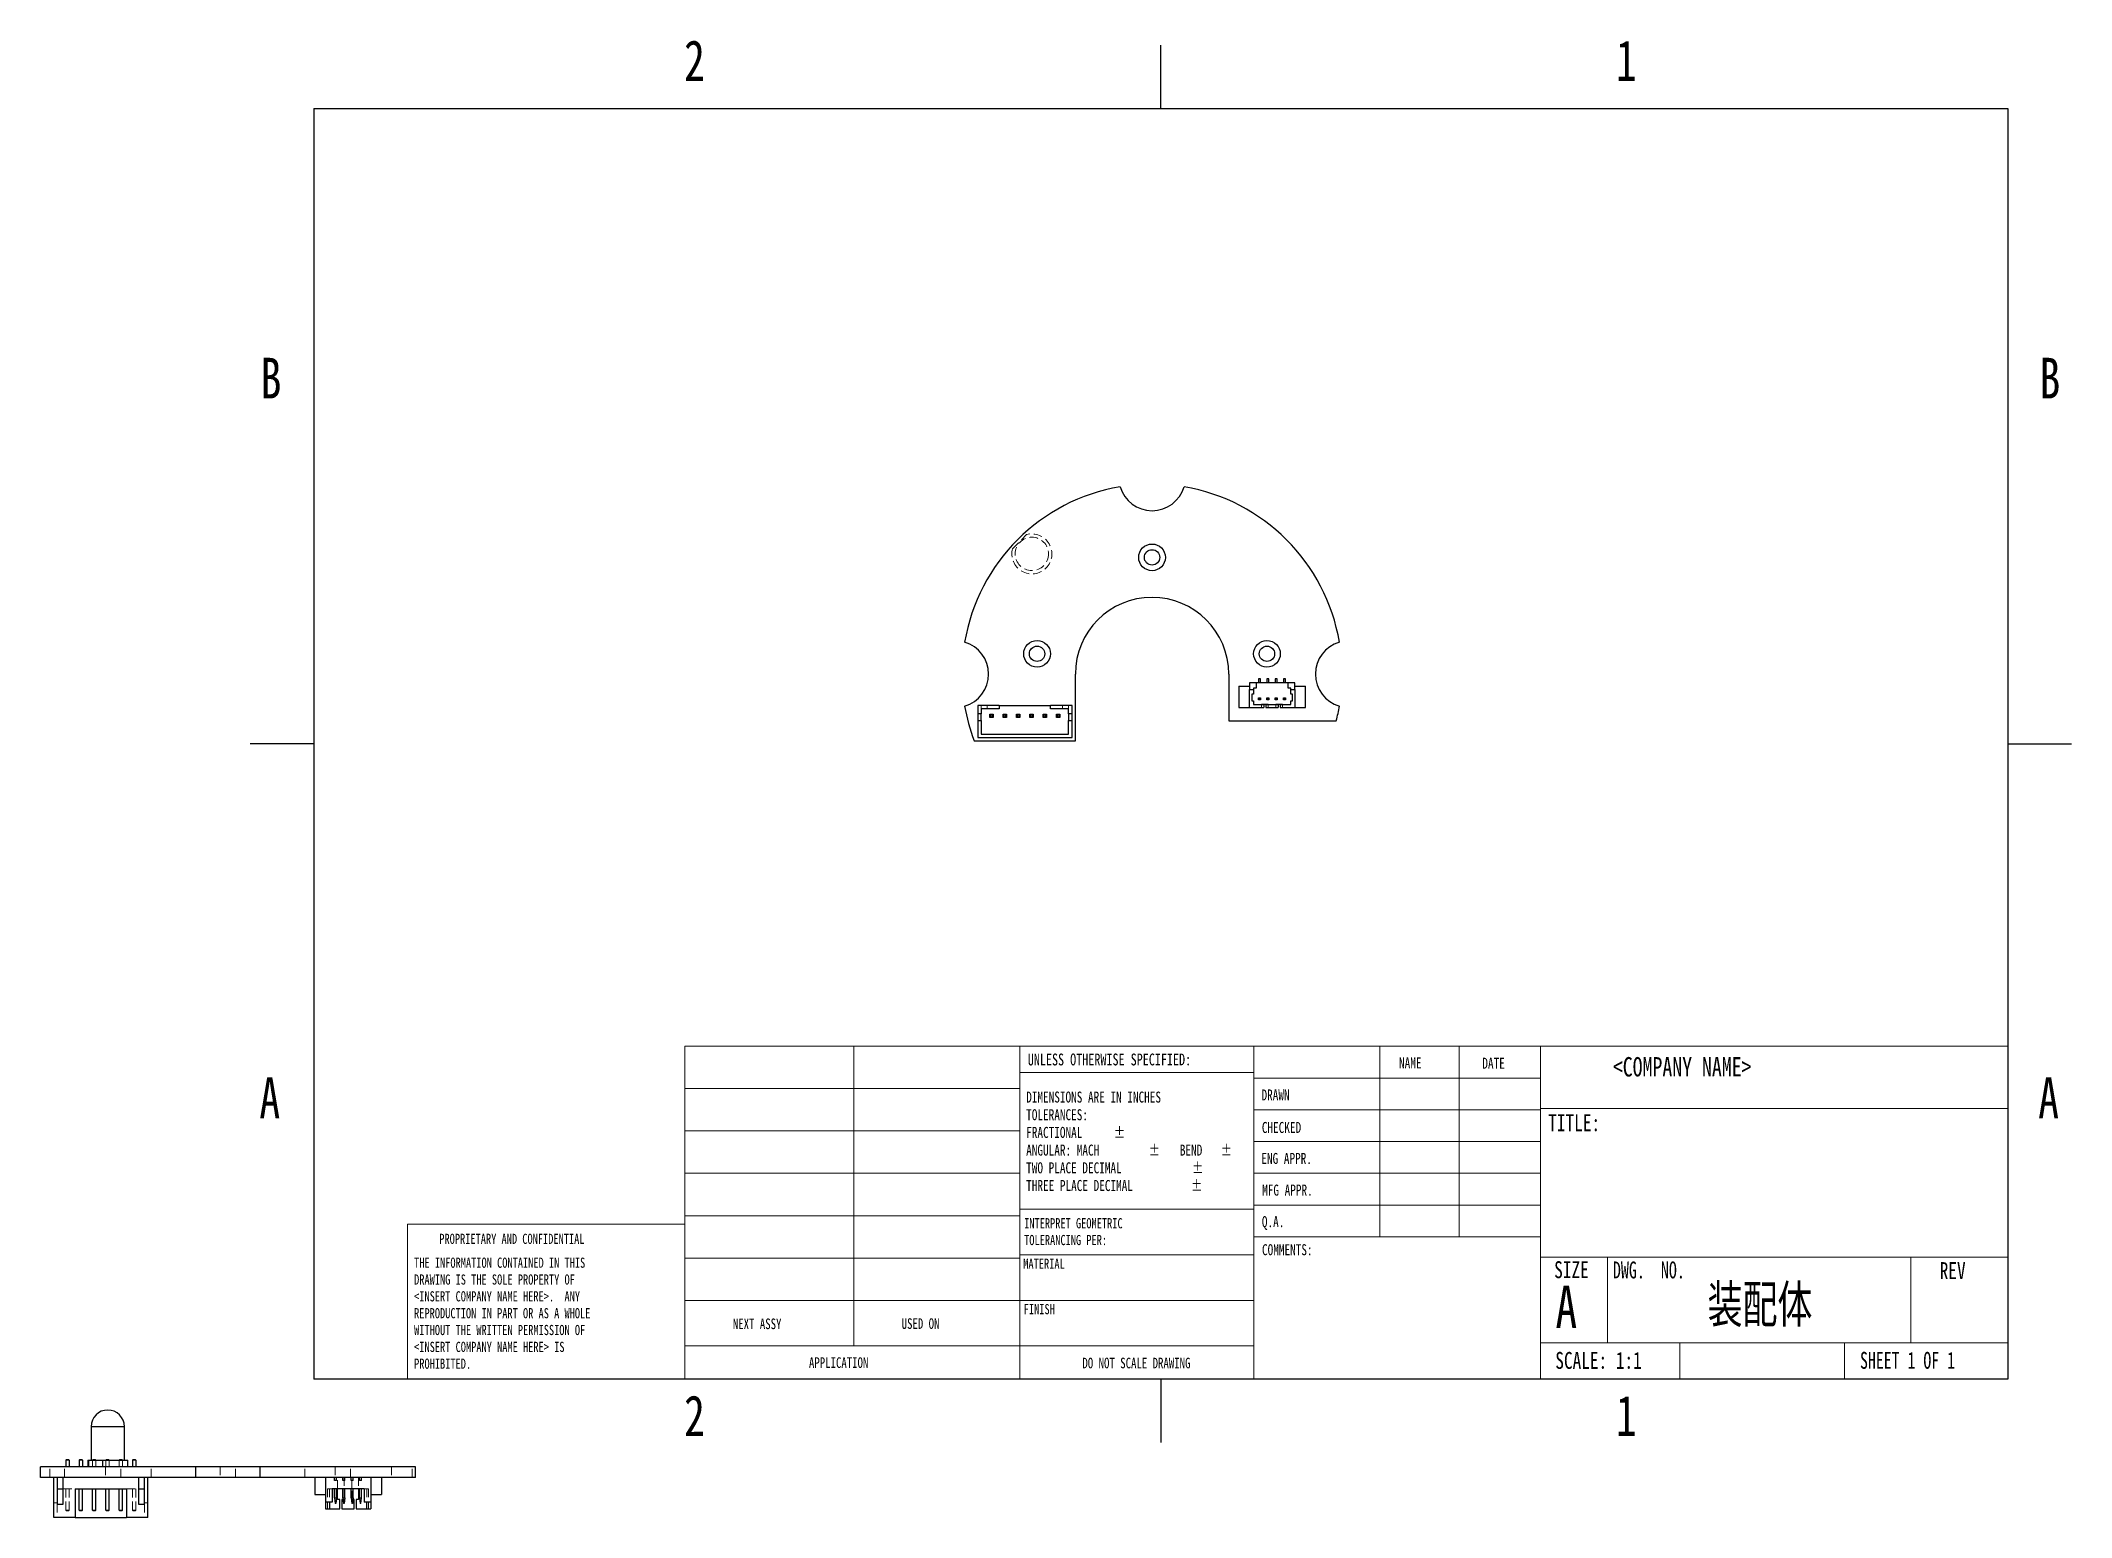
# Model space of a CAD drawing. Header units: millimetres. Extents: x -28 to 276, y -8 to 213.
import ezdxf

# ---------------------------------------------------------------- set-up
doc = ezdxf.new("R2010")
doc.units = ezdxf.units.MM
doc.linetypes.add('HIDDEN', pattern=[1.905, 1.27, -0.635])
doc.styles.add('SLDTEXTSTYLE0', font='TXT', dxfattribs={"width": 0.75})
doc.styles.add('SLDTEXTSTYLE1', font='TXT', dxfattribs={"width": 0.694444})
doc.styles.add('SLDTEXTSTYLE2', font='TXT', dxfattribs={"width": 0.75, "bigfont": 'bigfont'})
doc.styles.add('SLDTEXTSTYLE3', font='TXT', dxfattribs={"width": 0.6875})

# ---------------------------------------------------------------- blocks, each defined once
blk = doc.blocks.new('SW_NOTE_0')
at = {"color": 0, "linetype": 'Continuous', "lineweight": 0, "char_height": 1.524, "attachment_point": 1, "style": 'SLDTEXTSTYLE0'}
for s, insert in [('INTERPRET GEOMETRIC', (0, 1.96)), ('TOLERANCING PER:', (0, -0.56))]:
    blk.add_mtext(s, dxfattribs=dict(at, insert=insert))
blk = doc.blocks.new('SW_NOTE_1')
at = {"color": 0, "linetype": 'Continuous', "lineweight": 0, "char_height": 1.651, "attachment_point": 1, "style": 'SLDTEXTSTYLE0'}
for s, insert in [('DIMENSIONS ARE IN INCHES', (0, 2.13)), ('TOLERANCES:', (0, -0.52)), ('%%p', (13.15, -3.17)), ('ANGULAR: MACH', (0, -5.82)), ('FRACTIONAL', (0, -3.17)), ('%%p', (18.37, -5.82)), ('BEND', (23.04, -5.82)), ('%%p', (29.16, -5.82)), ('TWO PLACE DECIMAL', (0, -8.48)), ('%%p', (24.88, -8.48)), ('THREE PLACE DECIMAL', (0, -11.13)), ('%%p', (24.73, -11.13))]:
    blk.add_mtext(s, dxfattribs=dict(at, insert=insert))
blk = doc.blocks.new('SW_NOTE_2')
at = {"color": 0, "linetype": 'Continuous', "lineweight": 0, "char_height": 1.524, "attachment_point": 1, "style": 'SLDTEXTSTYLE0'}
for s, insert in [('THE INFORMATION CONTAINED IN THIS', (0, 1.96)), ('DRAWING IS THE SOLE PROPERTY OF', (0, -0.56)), ('<INSERT COMPANY NAME HERE>.  ANY', (0, -3.08)), ('REPRODUCTION IN PART OR AS A WHOLE', (0, -5.61)), ('WITHOUT THE WRITTEN PERMISSION OF', (0, -8.13)), ('<INSERT COMPANY NAME HERE> IS', (0, -10.66)), ('PROHIBITED.', (0, -13.18))]:
    blk.add_mtext(s, dxfattribs=dict(at, insert=insert))

msp = doc.modelspace()

# ---------------------------------------------------------------- linework, layer by layer
at = {"color": 7, "linetype": 'Continuous'}
for p, q in [((139.7, 203.2), (139.7, 212.72)), ((12.7, 203.2), (12.7, 12.7)), ((12.7, 203.2), (266.7, 203.2)), ((266.7, 203.2), (266.7, 12.7)), ((12.7, 107.95), (3.17, 107.95)), ((266.7, 107.95), (276.23, 107.95)), ((266.7, 12.7), (12.7, 12.7)), ((139.7, 12.7), (139.7, 3.17))]:
    msp.add_line(p, q, dxfattribs=at)
at = {"color": 7, "linetype": 'HIDDEN', "lineweight": 18}
for p, q in [((117.47, 137.2), (119.59, 139.32)), ((112.79, 113.2), (112.79, 113.7)), ((113.69, 113.2), (113.69, 113.7)), ((124.99, 113.2), (124.99, 113.7)), ((125.89, 113.2), (125.89, 113.7)), ((154.82, 113.82), (154.82, 113.4)), ((155.82, 113.82), (155.82, 113.4)), ((156.96, 113.82), (156.96, 113.4)), ((157.96, 113.82), (157.96, 113.4)), ((-20.67, 5.55), (-16.24, 5.55)), ((-16.24, 5.55), (-15.67, 5.55)), ((-20.35, 0.65), (-20.45, 0.55)), ((-20.45, 0.55), (-20.45, -0.45)), ((-20.35, 0.65), (-20.05, 0.65)), ((-19.95, 0.55), (-20.05, 0.65)), ((-19.95, 0.55), (-19.95, -0.45)), ((-18.35, 0.65), (-18.45, 0.55)), ((-18.45, 0.55), (-18.45, -0.45)), ((-18.35, 0.65), (-18.05, 0.65)), ((-17.95, 0.55), (-18.05, 0.65)), ((-17.95, 0.55), (-17.95, -0.45)), ((-16.35, 0.65), (-16.45, 0.55)), ((-16.45, 0.55), (-16.45, -0.45)), ((-16.35, 0.65), (-16.05, 0.65)), ((-15.95, 0.55), (-16.05, 0.65)), ((-15.95, 0.55), (-15.95, -0.45)), ((-26.84, -2.05), (-26.84, -0.45)), ((-24.65, -2.05), (-24.65, -0.45)), ((-18.53, -0.45), (-18.53, -2.05)), ((-16.23, -2.05), (-16.23, -0.45)), ((-11.65, -2.05), (-11.65, -0.45)), ((-1.3, -0.45), (-1.3, -2.05)), ((1, -2.05), (1, -0.45)), ((11.35, -2.05), (11.35, -0.45)), ((15.93, -0.45), (15.93, -2.05)), ((16.28, -3.75), (16.28, -2.05)), ((17.28, -2.05), (17.28, -3.75)), ((18.23, -2.05), (18.23, -0.45)), ((18.42, -3.75), (18.42, -2.05)), ((19.42, -2.05), (19.42, -3.75)), ((24.35, -0.45), (24.35, -2.05)), ((27.48, -2.05), (27.48, -0.45)), ((-25.75, -5.85), (-26.25, -5.85)), ((-25.75, -6.05), (-25.75, -8.05)), ((-24.85, -3.75), (-23.05, -3.75)), ((-24.45, -6.95), (-24.45, -3.75)), ((-23.95, -6.95), (-23.95, -3.75)), ((-15.35, -3.75), (-13.55, -3.75)), ((-14.45, -6.95), (-14.45, -3.75)), ((-13.95, -6.95), (-13.95, -3.75)), ((-12.15, -5.85), (-12.65, -5.85)), ((-12.65, -6.05), (-12.65, -8.05)), ((15.05, -3.75), (14.79, -3.75)), ((14.79, -3.75), (14.79, -6.75)), ((15.45, -3.75), (15.05, -3.75)), ((15.05, -3.75), (15.05, -5.75)), ((17.28, -5.35), (17.11, -5.35)), ((17.28, -3.75), (17.28, -5.35)), ((18.42, -5.35), (18.42, -3.75)), ((18.6, -5.35), (18.42, -5.35)), ((20.65, -3.75), (20.25, -3.75)), ((20.65, -3.75), (20.65, -5.75)), ((20.91, -3.75), (20.65, -3.75)), ((20.91, -3.75), (20.91, -6.75)), ((-24.45, -6.95), (-23.95, -6.95)), ((-24.35, -7.05), (-24.45, -6.95)), ((-24.05, -7.05), (-24.35, -7.05)), ((-23.95, -6.95), (-24.05, -7.05)), ((-14.45, -6.95), (-13.95, -6.95)), ((-14.45, -6.95), (-14.35, -7.05)), ((-14.05, -7.05), (-14.35, -7.05)), ((-13.95, -6.95), (-14.05, -7.05))]:
    msp.add_line(p, q, dxfattribs=at)
at = {"color": 7, "linetype": 'Continuous', "lineweight": 25}
for p, q in [((126.89, 108.4), (126.89, 118.4)), ((149.89, 118.4), (149.89, 111.4)), ((151.39, 116.6), (151.39, 113.4)), ((151.39, 116.6), (152.99, 116.6)), ((153.99, 117.1), (152.99, 117.1)), ((152.99, 117.1), (152.99, 116.1)), ((152.99, 116.1), (153.59, 116.1)), ((152.99, 113.4), (152.99, 116.1)), ((153.99, 116.3), (153.59, 116.3)), ((153.59, 116.3), (153.59, 116.1)), ((153.59, 116.1), (153.59, 115.4)), ((153.99, 117.1), (153.99, 116.3)), ((158.79, 117.1), (153.99, 117.1)), ((154.37, 117.7), (154.37, 117.1)), ((154.67, 117.7), (154.37, 117.7)), ((154.67, 117.1), (154.67, 117.7)), ((155.62, 117.7), (155.62, 117.1)), ((155.92, 117.7), (155.62, 117.7)), ((155.92, 117.1), (155.92, 117.7)), ((156.87, 117.7), (156.87, 117.1)), ((157.17, 117.7), (156.87, 117.7)), ((157.17, 117.1), (157.17, 117.7)), ((158.12, 117.7), (158.12, 117.1)), ((158.42, 117.7), (158.12, 117.7)), ((158.42, 117.1), (158.42, 117.7)), ((158.79, 116.3), (158.79, 117.1)), ((159.79, 117.1), (158.79, 117.1)), ((159.19, 116.3), (158.79, 116.3)), ((159.19, 116.1), (159.19, 116.3)), ((159.19, 116.1), (159.79, 116.1)), ((159.19, 115.4), (159.19, 116.1)), ((159.79, 116.1), (159.79, 117.1)), ((159.79, 116.6), (161.39, 116.6)), ((159.79, 116.1), (159.79, 113.4)), ((161.39, 113.4), (161.39, 116.6)), ((115.49, 113.7), (112.29, 113.7)), ((112.29, 113.7), (112.29, 112.45)), ((115.49, 113.2), (112.79, 113.2)), ((112.79, 113.2), (112.79, 112.45)), ((115.49, 113.7), (115.49, 113.2)), ((115.49, 113.7), (123.19, 113.7)), ((123.19, 113.2), (123.19, 113.7)), ((126.39, 113.7), (123.19, 113.7)), ((125.89, 113.2), (123.19, 113.2)), ((125.89, 112.45), (125.89, 113.2)), ((126.39, 112.45), (126.39, 113.7)), ((151.39, 113.4), (152.99, 113.4)), ((152.99, 113.4), (155.17, 113.4)), ((153.59, 115.4), (153.33, 115.4)), ((153.33, 115.4), (153.33, 114.4)), ((153.33, 114.4), (153.59, 114.4)), ((153.59, 114.4), (153.59, 113.82)), ((153.59, 113.82), (155.17, 113.82)), ((154.37, 114.83), (154.67, 114.83)), ((154.37, 114.83), (154.47, 114.73)), ((154.37, 114.53), (154.37, 114.83)), ((154.47, 114.63), (154.37, 114.53)), ((154.67, 114.53), (154.37, 114.53)), ((154.57, 114.73), (154.47, 114.73)), ((154.47, 114.73), (154.47, 114.63)), ((154.47, 114.63), (154.57, 114.63)), ((154.67, 114.83), (154.57, 114.73)), ((154.57, 114.63), (154.57, 114.73)), ((154.57, 114.63), (154.67, 114.53)), ((154.67, 114.83), (154.67, 114.53)), ((155.82, 113.85), (154.82, 113.85)), ((154.82, 113.82), (154.82, 113.85)), ((155.17, 113.82), (155.17, 113.4)), ((155.47, 113.82), (155.47, 113.4)), ((155.47, 113.82), (157.31, 113.82)), ((155.47, 113.4), (157.31, 113.4)), ((155.62, 114.83), (155.92, 114.83)), ((155.62, 114.83), (155.72, 114.73)), ((155.62, 114.53), (155.62, 114.83)), ((155.72, 114.63), (155.62, 114.53)), ((155.92, 114.53), (155.62, 114.53)), ((155.72, 114.73), (155.72, 114.63)), ((155.82, 114.73), (155.72, 114.73)), ((155.72, 114.63), (155.82, 114.63)), ((155.92, 114.83), (155.82, 114.73)), ((155.82, 114.63), (155.82, 114.73)), ((155.82, 114.63), (155.92, 114.53)), ((155.82, 113.85), (155.82, 113.82)), ((155.92, 114.83), (155.92, 114.53)), ((156.87, 114.83), (157.17, 114.83)), ((156.87, 114.83), (156.97, 114.73)), ((156.87, 114.53), (156.87, 114.83)), ((156.97, 114.63), (156.87, 114.53)), ((157.17, 114.53), (156.87, 114.53)), ((157.96, 113.85), (156.96, 113.85)), ((156.96, 113.82), (156.96, 113.85)), ((157.07, 114.73), (156.97, 114.73)), ((156.97, 114.73), (156.97, 114.63)), ((156.97, 114.63), (157.07, 114.63)), ((157.17, 114.83), (157.07, 114.73)), ((157.07, 114.63), (157.07, 114.73)), ((157.07, 114.63), (157.17, 114.53)), ((157.17, 114.83), (157.17, 114.53)), ((157.31, 113.82), (157.31, 113.4)), ((157.61, 113.82), (159.19, 113.82)), ((157.61, 113.82), (157.61, 113.4)), ((157.61, 113.4), (159.79, 113.4)), ((157.96, 113.85), (157.96, 113.82)), ((158.12, 114.53), (158.12, 114.83)), ((158.12, 114.83), (158.22, 114.73)), ((158.12, 114.83), (158.42, 114.83)), ((158.12, 114.53), (158.22, 114.63)), ((158.42, 114.53), (158.12, 114.53)), ((158.22, 114.73), (158.22, 114.63)), ((158.32, 114.73), (158.22, 114.73)), ((158.22, 114.63), (158.32, 114.63)), ((158.32, 114.73), (158.42, 114.83)), ((158.32, 114.63), (158.32, 114.73)), ((158.32, 114.63), (158.42, 114.53)), ((158.42, 114.83), (158.42, 114.53)), ((159.45, 115.4), (159.19, 115.4)), ((159.19, 113.82), (159.19, 114.4)), ((159.19, 114.4), (159.45, 114.4)), ((159.45, 114.4), (159.45, 115.4)), ((159.79, 113.4), (161.39, 113.4)), ((112.79, 112.45), (112.29, 112.45)), ((112.29, 112.45), (112.29, 111.45)), ((112.29, 111.45), (112.79, 111.45)), ((112.29, 111.45), (112.29, 108.9)), ((112.79, 111.45), (112.79, 112.45)), ((112.79, 111.45), (112.79, 109.4)), ((114.09, 111.9), (114.09, 112.4)), ((114.19, 112.3), (114.09, 112.4)), ((114.09, 112.4), (114.59, 112.4)), ((114.19, 112), (114.09, 111.9)), ((114.59, 111.9), (114.09, 111.9)), ((114.49, 112.3), (114.19, 112.3)), ((114.19, 112.3), (114.19, 112)), ((114.19, 112), (114.49, 112)), ((114.59, 112.4), (114.49, 112.3)), ((114.49, 112), (114.49, 112.3)), ((114.59, 111.9), (114.49, 112)), ((114.59, 112.4), (114.59, 111.9)), ((116.19, 112.3), (116.09, 112.4)), ((116.09, 112.4), (116.59, 112.4)), ((116.09, 111.9), (116.09, 112.4)), ((116.19, 112), (116.09, 111.9)), ((116.59, 111.9), (116.09, 111.9)), ((116.49, 112.3), (116.19, 112.3)), ((116.19, 112.3), (116.19, 112)), ((116.19, 112), (116.49, 112)), ((116.59, 112.4), (116.49, 112.3)), ((116.49, 112), (116.49, 112.3)), ((116.59, 111.9), (116.49, 112)), ((116.59, 112.4), (116.59, 111.9)), ((118.19, 112.3), (118.09, 112.4)), ((118.09, 112.4), (118.59, 112.4)), ((118.09, 111.9), (118.09, 112.4)), ((118.19, 112), (118.09, 111.9)), ((118.59, 111.9), (118.09, 111.9)), ((118.49, 112.3), (118.19, 112.3)), ((118.19, 112.3), (118.19, 112)), ((118.19, 112), (118.49, 112)), ((118.59, 112.4), (118.49, 112.3)), ((118.49, 112), (118.49, 112.3)), ((118.59, 111.9), (118.49, 112)), ((118.59, 112.4), (118.59, 111.9)), ((120.19, 112.3), (120.09, 112.4)), ((120.09, 112.4), (120.59, 112.4)), ((120.09, 111.9), (120.09, 112.4)), ((120.19, 112), (120.09, 111.9)), ((120.59, 111.9), (120.09, 111.9)), ((120.49, 112.3), (120.19, 112.3)), ((120.19, 112.3), (120.19, 112)), ((120.19, 112), (120.49, 112)), ((120.59, 112.4), (120.49, 112.3)), ((120.49, 112), (120.49, 112.3)), ((120.59, 111.9), (120.49, 112)), ((120.59, 112.4), (120.59, 111.9)), ((122.19, 112.3), (122.09, 112.4)), ((122.09, 112.4), (122.59, 112.4)), ((122.09, 111.9), (122.09, 112.4)), ((122.19, 112), (122.09, 111.9)), ((122.59, 111.9), (122.09, 111.9)), ((122.49, 112.3), (122.19, 112.3)), ((122.19, 112.3), (122.19, 112)), ((122.19, 112), (122.49, 112)), ((122.59, 112.4), (122.49, 112.3)), ((122.49, 112), (122.49, 112.3)), ((122.59, 111.9), (122.49, 112)), ((122.59, 112.4), (122.59, 111.9)), ((124.09, 112.4), (124.59, 112.4)), ((124.09, 112.4), (124.19, 112.3)), ((124.09, 111.9), (124.09, 112.4)), ((124.19, 112), (124.09, 111.9)), ((124.59, 111.9), (124.09, 111.9)), ((124.19, 112.3), (124.19, 112)), ((124.49, 112.3), (124.19, 112.3)), ((124.19, 112), (124.49, 112)), ((124.59, 112.4), (124.49, 112.3)), ((124.49, 112), (124.49, 112.3)), ((124.49, 112), (124.59, 111.9)), ((124.59, 112.4), (124.59, 111.9)), ((126.39, 112.45), (125.89, 112.45)), ((125.89, 112.45), (125.89, 111.45)), ((125.89, 109.4), (125.89, 111.45)), ((125.89, 111.45), (126.39, 111.45)), ((126.39, 111.45), (126.39, 112.45)), ((126.39, 108.9), (126.39, 111.45)), ((149.89, 111.4), (166.01, 111.4)), ((111.7, 108.4), (126.89, 108.4)), ((112.29, 108.9), (126.39, 108.9)), ((112.79, 109.4), (125.89, 109.4)), ((-20.67, 5.55), (-20.67, 0.55)), ((-15.67, 0.55), (-15.67, 5.55)), ((-24.35, 0.65), (-24.45, 0.55)), ((-24.45, 0.55), (-24.45, -0.45)), ((-23.95, 0.55), (-24.45, 0.55)), ((-24.35, 0.65), (-24.05, 0.65)), ((-23.95, 0.55), (-24.05, 0.65)), ((-23.95, 0.55), (-23.95, -0.45)), ((-22.35, 0.65), (-22.45, 0.55)), ((-22.45, 0.55), (-22.45, -0.45)), ((-21.95, 0.55), (-22.45, 0.55)), ((-22.35, 0.65), (-22.05, 0.65)), ((-21.95, 0.55), (-22.05, 0.65)), ((-21.95, 0.55), (-21.95, -0.45)), ((-21.17, 0.55), (-21.17, -0.45)), ((-21.17, 0.55), (-21.07, 0.55)), ((-21.07, 0.55), (-21.07, -0.45)), ((-21.07, 0.55), (-18.95, 0.55)), ((-18.95, 0.55), (-18.95, -0.45)), ((-18.95, 0.55), (-15.17, 0.55)), ((-15.17, -0.45), (-15.17, 0.55)), ((-14.45, 0.55), (-14.35, 0.65)), ((-13.95, 0.55), (-14.45, 0.55)), ((-14.45, 0.55), (-14.45, -0.45)), ((-14.35, 0.65), (-14.05, 0.65)), ((-13.95, 0.55), (-14.05, 0.65)), ((-13.95, 0.55), (-13.95, -0.45)), ((-28.24, -2.05), (-28.24, -0.45)), ((-4.95, -0.45), (-28.24, -0.45)), ((-4.95, -2.05), (-28.24, -2.05)), ((-26.25, -8.05), (-26.25, -2.05)), ((-25.75, -2.05), (-25.75, -6.05)), ((-24.85, -6.05), (-24.85, -2.05)), ((-13.55, -2.05), (-13.55, -6.05)), ((-12.65, -6.05), (-12.65, -2.05)), ((-12.15, -8.05), (-12.15, -2.05)), ((-4.95, -2.05), (-4.95, -0.45)), ((4.65, -0.45), (-4.95, -0.45)), ((4.65, -2.05), (-4.95, -2.05)), ((4.65, -2.05), (4.65, -0.45)), ((27.94, -0.45), (4.65, -0.45)), ((27.94, -2.05), (4.65, -2.05)), ((12.85, -2.05), (12.85, -4.6)), ((14.45, -2.05), (14.45, -5.75)), ((15.83, -2.51), (15.83, -2.05)), ((16.13, -2.51), (15.83, -2.51)), ((16.13, -2.51), (16.13, -2.05)), ((17.08, -2.51), (17.08, -2.05)), ((17.38, -2.51), (17.08, -2.51)), ((17.38, -2.51), (17.38, -2.05)), ((18.33, -2.51), (18.33, -2.05)), ((18.63, -2.51), (18.33, -2.51)), ((18.63, -2.51), (18.63, -2.05)), ((19.58, -2.51), (19.58, -2.05)), ((19.88, -2.51), (19.58, -2.51)), ((19.88, -2.51), (19.88, -2.05)), ((21.25, -2.05), (21.25, -5.75)), ((22.85, -2.05), (22.85, -4.6)), ((27.94, -2.05), (27.94, -0.45)), ((-25.75, -3.75), (-24.85, -3.75)), ((-25.75, -6.05), (-24.85, -6.05)), ((-23.05, -3.75), (-15.35, -3.75)), ((-23.05, -3.75), (-23.05, -8.05)), ((-22.45, -6.95), (-22.45, -3.75)), ((-21.95, -6.95), (-21.95, -3.75)), ((-20.45, -6.95), (-20.45, -3.75)), ((-19.95, -6.95), (-19.95, -3.75)), ((-18.45, -6.95), (-18.45, -3.75)), ((-17.95, -6.95), (-17.95, -3.75)), ((-16.45, -6.95), (-16.45, -3.75)), ((-15.95, -6.95), (-15.95, -3.75)), ((-15.35, -3.75), (-15.35, -8.05)), ((-13.55, -3.75), (-12.65, -3.75)), ((-13.55, -6.05), (-12.65, -6.05)), ((12.85, -4.6), (14.45, -4.6)), ((15.45, -5.75), (14.45, -5.75)), ((14.45, -5.75), (14.45, -6.75)), ((15.05, -5.75), (15.05, -6.75)), ((20.25, -3.75), (15.45, -3.75)), ((15.45, -3.75), (15.45, -5.75)), ((15.83, -5.14), (15.83, -3.75)), ((15.83, -5.14), (16.13, -5.14)), ((15.83, -5.14), (15.93, -5.95)), ((16.03, -5.95), (15.93, -5.95)), ((16.13, -5.14), (16.03, -5.95)), ((16.13, -5.14), (16.13, -3.75)), ((16.28, -5.35), (16.28, -3.75)), ((16.63, -5.35), (16.28, -5.35)), ((16.63, -6.75), (16.63, -5.35)), ((16.93, -5.35), (16.93, -6.75)), ((17.11, -5.35), (16.93, -5.35)), ((17.08, -5.14), (17.08, -3.75)), ((17.08, -5.14), (17.38, -5.14)), ((17.08, -5.14), (17.18, -5.95)), ((17.28, -5.95), (17.18, -5.95)), ((17.38, -5.14), (17.28, -5.95)), ((17.38, -5.14), (17.38, -3.75)), ((18.33, -5.14), (18.33, -3.75)), ((18.33, -5.14), (18.63, -5.14)), ((18.33, -5.14), (18.43, -5.95)), ((18.53, -5.95), (18.43, -5.95)), ((18.63, -5.14), (18.53, -5.95)), ((18.77, -5.35), (18.6, -5.35)), ((18.63, -5.14), (18.63, -3.75)), ((18.77, -6.75), (18.77, -5.35)), ((19.07, -5.35), (19.07, -6.75)), ((19.42, -5.35), (19.07, -5.35)), ((19.42, -3.75), (19.42, -5.35)), ((19.58, -5.14), (19.58, -3.75)), ((19.58, -5.14), (19.88, -5.14)), ((19.58, -5.14), (19.68, -5.95)), ((19.78, -5.95), (19.68, -5.95)), ((19.78, -5.95), (19.88, -5.14)), ((19.88, -5.14), (19.88, -3.75)), ((20.25, -3.75), (20.25, -5.75)), ((21.25, -5.75), (20.25, -5.75)), ((20.65, -6.75), (20.65, -5.75)), ((21.25, -4.6), (22.85, -4.6)), ((21.25, -5.75), (21.25, -6.75)), ((-23.05, -8.05), (-26.25, -8.05)), ((-23.05, -8.05), (-15.35, -8.05)), ((-22.45, -6.95), (-21.95, -6.95)), ((-22.35, -7.05), (-22.45, -6.95)), ((-22.05, -7.05), (-22.35, -7.05)), ((-21.95, -6.95), (-22.05, -7.05)), ((-20.45, -6.95), (-19.95, -6.95)), ((-20.35, -7.05), (-20.45, -6.95)), ((-20.05, -7.05), (-20.35, -7.05)), ((-19.95, -6.95), (-20.05, -7.05)), ((-18.45, -6.95), (-17.95, -6.95)), ((-18.35, -7.05), (-18.45, -6.95)), ((-18.05, -7.05), (-18.35, -7.05)), ((-17.95, -6.95), (-18.05, -7.05)), ((-16.45, -6.95), (-15.95, -6.95)), ((-16.35, -7.05), (-16.45, -6.95)), ((-16.05, -7.05), (-16.35, -7.05)), ((-15.95, -6.95), (-16.05, -7.05)), ((-12.15, -8.05), (-15.35, -8.05)), ((14.45, -6.75), (15.05, -6.75)), ((15.05, -6.75), (16.63, -6.75)), ((16.93, -6.75), (18.77, -6.75)), ((19.07, -6.75), (20.65, -6.75)), ((20.65, -6.75), (21.25, -6.75))]:
    msp.add_line(p, q, dxfattribs=at)
at = {"color": 7, "linetype": 'Continuous', "lineweight": 18}
for p, q in [((68.35, 12.7), (68.35, 62.59)), ((68.35, 62.59), (266.7, 62.59)), ((93.7, 62.59), (93.7, 17.69)), ((118.57, 12.7), (118.57, 62.59)), ((153.66, 62.59), (153.66, 12.7)), ((172.56, 62.59), (172.56, 34.02)), ((184.46, 62.59), (184.46, 34.02)), ((196.63, 62.59), (196.63, 12.7)), ((266.7, 62.59), (266.7, 12.7)), ((153.66, 58.67), (118.57, 58.67)), ((68.35, 56.24), (118.57, 56.24)), ((153.66, 57.83), (196.63, 57.83)), ((153.66, 53.07), (196.63, 53.07)), ((196.63, 53.27), (266.7, 53.27)), ((68.35, 49.89), (118.57, 49.89)), ((153.66, 48.31), (196.63, 48.31)), ((68.35, 43.54), (118.57, 43.54)), ((196.63, 43.54), (153.66, 43.54)), ((68.35, 37.19), (118.57, 37.19)), ((118.57, 38.19), (153.66, 38.19)), ((196.63, 38.78), (153.66, 38.78)), ((68.35, 35.92), (26.77, 35.92)), ((26.77, 12.7), (26.77, 35.92)), ((196.63, 34.02), (153.66, 34.02)), ((68.35, 30.84), (118.57, 30.84)), ((118.57, 31.34), (153.66, 31.34)), ((196.63, 30.98), (266.7, 30.98)), ((206.68, 30.98), (206.68, 18.11)), ((252.17, 30.98), (252.17, 18.11)), ((68.35, 24.49), (118.57, 24.49)), ((118.57, 24.48), (153.66, 24.48)), ((68.35, 17.69), (153.66, 17.69)), ((196.63, 18.11), (266.7, 18.11)), ((217.54, 18.11), (217.54, 12.7)), ((242.22, 18.11), (242.22, 12.7)), ((266.7, 12.7), (26.77, 12.7))]:
    msp.add_line(p, q, dxfattribs=at)
at = {"color": 8, "linetype": 'Continuous', "lineweight": 25}
msp.add_line((-15.67, 5.55), (-20.67, 5.55), dxfattribs=at)
at = {"color": 7, "linetype": 'HIDDEN', "lineweight": 18}
msp.add_circle((120.37, 136.42), 2.5, dxfattribs=at)
at = {"color": 7, "linetype": 'Continuous'}
for centre in [(138.39, 135.9), (121.15, 121.44), (155.62, 121.44)]:
    msp.add_circle(centre, 2, dxfattribs=at)
at = {"color": 7, "linetype": 'Continuous', "lineweight": 25}
for centre in [(138.39, 135.9), (121.15, 121.44), (155.62, 121.44)]:
    msp.add_circle(centre, 1.15, dxfattribs=at)
for centre, radius, start, end in [((138.39, 118.4), 28.5, 99.692, 170.308), ((138.39, 147.9), 5, 196.3411, 343.6589), ((138.39, 118.4), 28.5, 9.692, 80.308), ((138.39, 118.4), 11.5, 0, 180), ((108.89, 118.4), 5, 286.3411, 73.6589), ((167.89, 118.4), 5, 106.3411, 253.6589), ((138.39, 118.4), 28.5, 189.692, 200.541), ((138.39, 118.4), 28.5, 345.7819, 350.308), ((-18.17, 5.55), 2.5, 0, 180)]:
    msp.add_arc(centre, radius, start, end, dxfattribs=at)
at = {"color": 7, "linetype": 'HIDDEN', "lineweight": 18}
msp.add_arc((120.37, 136.42), 3, 164.9264, 105.0736, dxfattribs=at)

# ---------------------------------------------------------------- block references
at = {"color": 7, "linetype": 'Continuous', "lineweight": 0}
for name, p in [('SW_NOTE_1', (119.52, 53.67)), ('SW_NOTE_0', (119.21, 34.86)), ('SW_NOTE_2', (27.75, 28.94))]:
    msp.add_blockref(name, p, dxfattribs=at)

# ---------------------------------------------------------------- texts
for s, insert, char_height, attachment_point, style in [('2', (69.79, 213.45), 6.1, 2, 'SLDTEXTSTYLE0'), ('1', (209.49, 213.45), 6.1, 2, 'SLDTEXTSTYLE0'), ('B', (6.3, 165.82), 6.1, 2, 'SLDTEXTSTYLE0'), ('B', (273, 165.82), 6.1, 2, 'SLDTEXTSTYLE0'), ('UNLESS OTHERWISE SPECIFIED:', (119.76, 61.5), 1.778, 1, 'SLDTEXTSTYLE0'), ('NAME', (175.42, 60.92), 1.651, 1, 'SLDTEXTSTYLE0'), ('<COMPANY NAME>', (207.48, 60.97), 2.9104, 1, 'SLDTEXTSTYLE0'), ('A', (6.11, 57.91), 6.1, 2, 'SLDTEXTSTYLE0'), ('DATE', (187.91, 60.88), 1.651, 1, 'SLDTEXTSTYLE0'), ('A', (272.81, 57.91), 6.1, 2, 'SLDTEXTSTYLE0'), ('DRAWN', (154.8, 56.12), 1.651, 1, 'SLDTEXTSTYLE0'), ('TITLE:', (197.79, 52.39), 2.54, 1, 'SLDTEXTSTYLE0'), ('CHECKED', (154.85, 51.24), 1.651, 1, 'SLDTEXTSTYLE0'), ('ENG APPR.', (154.78, 46.6), 1.651, 1, 'SLDTEXTSTYLE0'), ('MFG APPR.', (154.9, 41.85), 1.651, 1, 'SLDTEXTSTYLE0'), ('Q.A.', (154.86, 37.12), 1.651, 1, 'SLDTEXTSTYLE0'), ('PROPRIETARY AND CONFIDENTIAL', (31.53, 34.48), 1.524, 1, 'SLDTEXTSTYLE0'), ('MATERIAL', (119.08, 30.75), 1.524, 1, 'SLDTEXTSTYLE0'), ('COMMENTS:', (154.88, 32.91), 1.651, 1, 'SLDTEXTSTYLE0'), ('SIZE', (198.68, 30.36), 2.54, 1, 'SLDTEXTSTYLE0'), ('DWG.  NO.', (207.48, 30.32), 2.54, 1, 'SLDTEXTSTYLE1'), ('\\M+19195\\M+1947A\\M+191CC', (229.54, 26.87), 6.35, 2, 'SLDTEXTSTYLE2'), ('REV', (256.48, 30.22), 2.54, 1, 'SLDTEXTSTYLE0'), ('A', (198.88, 26.72), 6.35, 1, 'SLDTEXTSTYLE0'), ('NEXT ASSY', (75.54, 21.77), 1.587, 1, 'SLDTEXTSTYLE0'), ('USED ON', (100.85, 21.8), 1.587, 1, 'SLDTEXTSTYLE0'), ('FINISH', (119.15, 23.94), 1.524, 1, 'SLDTEXTSTYLE0'), ('APPLICATION', (86.95, 15.95), 1.5875, 1, 'SLDTEXTSTYLE0'), ('DO NOT SCALE DRAWING', (136.05, 15.89), 1.5875, 2, 'SLDTEXTSTYLE0'), ('SCALE: 1:1', (198.85, 16.76), 2.54, 1, 'SLDTEXTSTYLE0'), ('SHEET 1 OF 1', (244.53, 16.77), 2.54, 1, 'SLDTEXTSTYLE3'), ('2', (69.79, 10.25), 6.1, 2, 'SLDTEXTSTYLE0'), ('1', (209.49, 10.25), 6.1, 2, 'SLDTEXTSTYLE0')]:
    msp.add_mtext(s, dxfattribs=dict(at, insert=insert, char_height=char_height, attachment_point=attachment_point, style=style))

doc.saveas('drawing.dxf')
